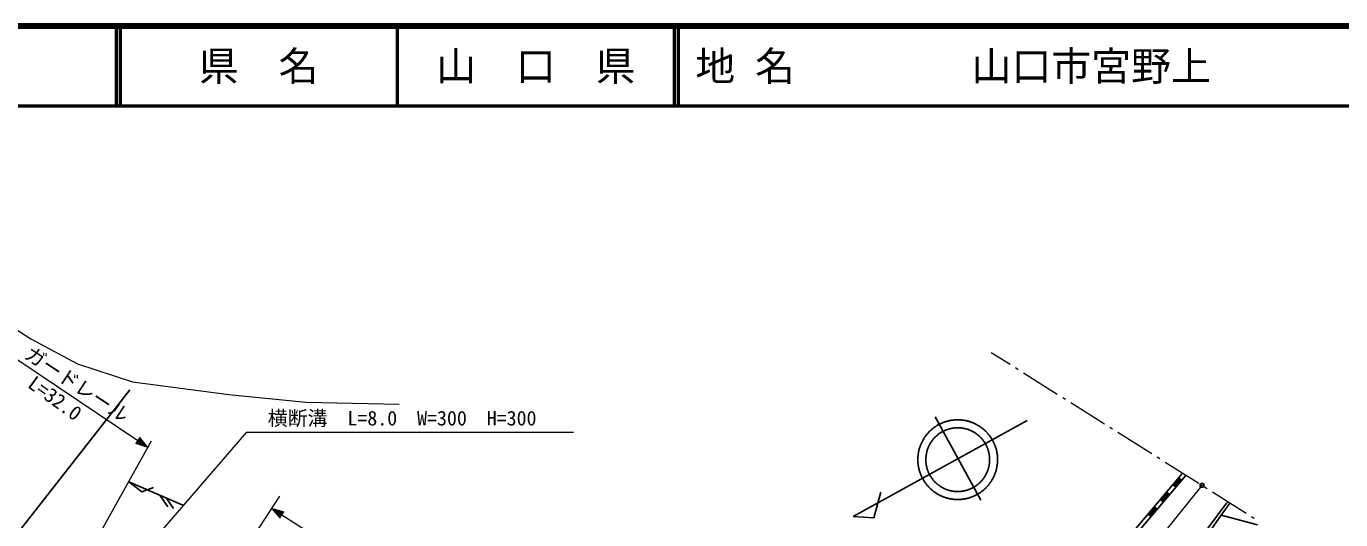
# Model space of a CAD drawing. Units: millimetres, scale not verified. Extents: x 40000 to 680000, y 20000 to 380000.
# Drawn here: x 286488 to 451313, y 318096 to 380000 of the extents above; entities that cross this region are included whole.
import ezdxf
from ezdxf.enums import TextEntityAlignment as Align

# ---------------------------------------------------------------- set-up
doc = ezdxf.new("R2010")
doc.units = ezdxf.units.MM
doc.header["$LTSCALE"] = 1000
doc.header["$PDMODE"] = 32
doc.header["$PDSIZE"] = 500
doc.linetypes.add('CHAIN', pattern=[18.5, 12, -1.5, 3.5, -1.5])
for name, color, linetype, lineweight in [('M-BGD', 7, 'Continuous', 25), ('M-BGD-HTXT', 7, 'Continuous', 13), ('M-BMK', 2, 'CHAIN', 13), ('M-BMK-SRVR', 3, 'Continuous', 25), ('M-STR-HTXT', 7, 'Continuous', 13), ('M-TTL', 2, 'Continuous', 140), ('M-TTL-LINE', 7, 'Continuous', 50)]:
    doc.layers.add(name, color=color, linetype=linetype, lineweight=lineweight)
doc.layers.add('M-OTRS', color=6, linetype='Continuous')
doc.layers.add('M-TTL-TXT', color=7, linetype='Continuous')
doc.styles.add('ＭＳ ゴシック', font='')
doc.styles.get('ＭＳ ゴシック').set_extended_font_data('MS Gothic')

msp = doc.modelspace()

# ---------------------------------------------------------------- linework, layer by layer
at = {"layer": 'M-BGD'}
for p, q in [((411981, 330554), (390166, 318512)), ((406181, 320545), (400458, 330989)), ((410743, 299417), (431477, 323941)), ((411125, 299094), (431859, 323619)), ((430317, 322414), (431092, 323331)), ((430394, 322350), (431168, 323266)), ((430470, 322285), (431245, 323201)), ((430546, 322220), (431321, 323137)), ((431397, 323072), (431016, 323395)), ((306137, 319932), (299342, 322854)), ((299342, 322854), (300994, 321615)), ((300994, 321615), (302439, 322128)), ((392751, 318335), (393645, 321557)), ((428768, 320581), (429543, 321498)), ((428844, 320517), (429619, 321433)), ((429848, 321240), (429466, 321562)), ((430241, 322479), (430623, 322156)), ((303249, 321173), (304229, 319726)), ((304010, 320846), (304958, 319516)), ((428691, 320646), (429073, 320323)), ((428920, 320452), (429695, 321369)), ((428997, 320388), (429772, 321304)), ((433350, 315271), (436991, 320181)), ((436314, 318657), (437414, 320181)), ((436991, 320181), (437160, 320351)), ((390166, 318512), (392751, 318335)), ((427142, 318813), (427524, 318490)), ((427218, 318749), (427993, 319665)), ((427295, 318684), (428069, 319600)), ((427371, 318619), (428146, 319536)), ((427447, 318555), (428222, 319471)), ((428298, 319407), (427917, 319730)), ((436314, 318657), (430482, 310350)), ((440886, 317472), (436314, 318657))]:
    msp.add_line(p, q, dxfattribs=at)
for points in [[(408285, 325632), (408284, 325719), (408282, 325807), (408278, 325894), (408273, 325981), (408266, 326069), (408258, 326156), (408248, 326243), (408236, 326330), (408223, 326416), (408209, 326502), (408193, 326588), (408175, 326674), (408156, 326760), (408136, 326845), (408114, 326929), (408090, 327014), (408066, 327098), (408039, 327181), (408011, 327264), (407982, 327346), (407951, 327428), (407919, 327510), (407886, 327591), (407851, 327671), (407814, 327750), (407776, 327829), (407737, 327908), (407697, 327985), (407655, 328062), (407612, 328138), (407567, 328213), (407521, 328288), (407474, 328362), (407426, 328435), (407376, 328507), (407325, 328578), (407273, 328648), (407220, 328717), (407165, 328786), (407109, 328853), (407052, 328920), (406994, 328985), (406935, 329049), (406874, 329113), (406813, 329175), (406750, 329236), (406687, 329296), (406622, 329355), (406557, 329413), (406490, 329470), (406422, 329525), (406354, 329580), (406284, 329633), (406214, 329685), (406142, 329735), (406070, 329785), (405997, 329833), (405923, 329879), (405848, 329925), (405773, 329969), (405696, 330012), (405619, 330054), (405542, 330094), (405463, 330132), (405384, 330170), (405304, 330206), (405224, 330241), (405143, 330274), (405061, 330306), (404979, 330336), (404897, 330365), (404814, 330392), (404730, 330418), (404646, 330443), (404562, 330466), (404477, 330488), (404392, 330508), (404306, 330526), (404220, 330543), (404134, 330559), (404048, 330573), (403961, 330586), (403875, 330597), (403788, 330606), (403700, 330614), (403613, 330621), (403526, 330626), (403438, 330629), (403351, 330631), (403263, 330632), (403176, 330631), (403088, 330628), (403001, 330624), (402914, 330618), (402826, 330611), (402739, 330602), (402652, 330592), (402566, 330580), (402479, 330566), (402393, 330551), (402307, 330535), (402221, 330517), (402136, 330498), (402051, 330477), (401966, 330455), (401882, 330431), (401798, 330406), (401715, 330379), (401632, 330351), (401550, 330321), (401468, 330290), (401387, 330257), (401306, 330223), (401226, 330188), (401147, 330151), (401068, 330113), (400990, 330074), (400913, 330033), (400836, 329991), (400760, 329947), (400685, 329902), (400611, 329856), (400537, 329809), (400464, 329760), (400392, 329710), (400322, 329659), (400252, 329606), (400182, 329553), (400114, 329498), (400047, 329442), (399981, 329384), (399916, 329326), (399852, 329266), (399789, 329206), (399727, 329144), (399666, 329081), (399606, 329017), (399547, 328952), (399490, 328886), (399433, 328820), (399378, 328752), (399324, 328683), (399271, 328613), (399220, 328542), (399169, 328471), (399120, 328398), (399073, 328325), (399026, 328251), (398981, 328176), (398937, 328100), (398894, 328024), (398853, 327946), (398813, 327868), (398775, 327790), (398738, 327711), (398702, 327631), (398668, 327550), (398635, 327469), (398604, 327387), (398574, 327305), (398545, 327223), (398518, 327139), (398492, 327056), (398468, 326972), (398445, 326887), (398424, 326802), (398404, 326717), (398386, 326631), (398369, 326545), (398354, 326459), (398340, 326373), (398328, 326286), (398318, 326199), (398308, 326112), (398301, 326025), (398295, 325938), (398290, 325850), (398287, 325763), (398285, 325675), (398285, 325588), (398287, 325500), (398290, 325413), (398295, 325326), (398301, 325238), (398308, 325151), (398318, 325064), (398328, 324977), (398340, 324891), (398354, 324804), (398369, 324718), (398386, 324632), (398404, 324547), (398424, 324461), (398445, 324376), (398468, 324292), (398492, 324208), (398518, 324124), (398545, 324041), (398574, 323958), (398604, 323876), (398635, 323794), (398668, 323713), (398702, 323633), (398738, 323553), (398775, 323474), (398813, 323395), (398853, 323317), (398894, 323240), (398937, 323163), (398981, 323088), (399026, 323013), (399073, 322939), (399120, 322865), (399169, 322793), (399220, 322721), (399271, 322650), (399324, 322581), (399378, 322512), (399433, 322444), (399490, 322377), (399547, 322311), (399606, 322246), (399666, 322182), (399727, 322119), (399789, 322058), (399852, 321997), (399916, 321938), (399981, 321879), (400047, 321822), (400114, 321766), (400182, 321711), (400252, 321657), (400322, 321605), (400392, 321553), (400464, 321503), (400537, 321455), (400611, 321407), (400685, 321361), (400760, 321316), (400836, 321273), (400913, 321231), (400990, 321190), (401068, 321150), (401147, 321112), (401226, 321075), (401306, 321040), (401387, 321006), (401468, 320974), (401550, 320942), (401632, 320913), (401715, 320885), (401798, 320858), (401882, 320833), (401966, 320809), (402051, 320786), (402136, 320766), (402221, 320746), (402307, 320728), (402393, 320712), (402479, 320697), (402566, 320684), (402652, 320672), (402739, 320662), (402826, 320653), (402914, 320646), (403001, 320640), (403088, 320636), (403176, 320633), (403263, 320632), (403351, 320632), (403438, 320634), (403526, 320638), (403613, 320642), (403700, 320649), (403788, 320657), (403875, 320667), (403961, 320678), (404048, 320690), (404134, 320704), (404220, 320720), (404306, 320737), (404392, 320756), (404477, 320776), (404562, 320797), (404646, 320820), (404730, 320845), (404814, 320871), (404897, 320899), (404979, 320927), (405061, 320958), (405143, 320990), (405224, 321023), (405304, 321057), (405384, 321094), (405463, 321131), (405542, 321170), (405619, 321210), (405696, 321251), (405773, 321294), (405848, 321339), (405923, 321384), (405997, 321431), (406070, 321479), (406142, 321528), (406214, 321579), (406284, 321631), (406354, 321684), (406422, 321738), (406490, 321794), (406557, 321850), (406622, 321908), (406687, 321967), (406750, 322027), (406813, 322088), (406874, 322151), (406935, 322214), (406994, 322278), (407052, 322344), (407109, 322410), (407165, 322478), (407220, 322546), (407273, 322615), (407325, 322686), (407376, 322757), (407426, 322829), (407474, 322902), (407521, 322976), (407567, 323050), (407612, 323125), (407655, 323202), (407697, 323278), (407737, 323356), (407776, 323434), (407814, 323513), (407851, 323593), (407886, 323673), (407919, 323754), (407951, 323835), (407982, 323917), (408011, 324000), (408039, 324082), (408066, 324166), (408090, 324250), (408114, 324334), (408136, 324419), (408156, 324504), (408175, 324589), (408193, 324675), (408209, 324761), (408223, 324847), (408236, 324934), (408248, 325021), (408258, 325108), (408266, 325195), (408273, 325282), (408278, 325369), (408282, 325457), (408284, 325544)], [(407285, 325632), (407285, 325702), (407283, 325772), (407280, 325842), (407275, 325912), (407270, 325981), (407263, 326051), (407255, 326121), (407246, 326190), (407236, 326259), (407224, 326328), (407211, 326397), (407197, 326466), (407182, 326534), (407166, 326602), (407148, 326670), (407129, 326737), (407109, 326804), (407088, 326871), (407066, 326937), (407043, 327003), (407018, 327069), (406992, 327134), (406965, 327199), (406937, 327263), (406908, 327327), (406878, 327390), (406847, 327452), (406814, 327514), (406781, 327576), (406746, 327637), (406711, 327697), (406674, 327757), (406636, 327816), (406598, 327874), (406558, 327932), (406517, 327989), (406475, 328045), (406433, 328100), (406389, 328155), (406344, 328209), (406299, 328262), (406252, 328314), (406205, 328366), (406157, 328417), (406107, 328466), (406057, 328515), (406007, 328563), (405955, 328611), (405902, 328657), (405849, 328702), (405795, 328747), (405740, 328790), (405684, 328832), (405628, 328874), (405571, 328914), (405513, 328954), (405454, 328992), (405395, 329030), (405336, 329066), (405275, 329102), (405214, 329136), (405152, 329169), (405090, 329201), (405027, 329232), (404964, 329262), (404900, 329291), (404836, 329319), (404771, 329345), (404706, 329371), (404640, 329395), (404574, 329418), (404508, 329440), (404441, 329461), (404374, 329481), (404306, 329499), (404239, 329516), (404170, 329533), (404102, 329547), (404033, 329561), (403964, 329574), (403895, 329585), (403826, 329595), (403757, 329604), (403687, 329611), (403617, 329618), (403548, 329623), (403478, 329627), (403408, 329630), (403338, 329631), (403268, 329632), (403198, 329631), (403128, 329629), (403058, 329625), (402988, 329621), (402918, 329615), (402849, 329608), (402779, 329600), (402710, 329590), (402640, 329579), (402571, 329568), (402503, 329554), (402434, 329540), (402366, 329525), (402298, 329508), (402230, 329490), (402163, 329471), (402096, 329451), (402029, 329429), (401963, 329407), (401897, 329383), (401832, 329358), (401767, 329332), (401702, 329305), (401638, 329277), (401574, 329247), (401511, 329217), (401449, 329185), (401387, 329153), (401326, 329119), (401265, 329084), (401205, 329048), (401145, 329011), (401087, 328973), (401028, 328934), (400971, 328894), (400914, 328853), (400858, 328811), (400803, 328768), (400748, 328724), (400695, 328680), (400642, 328634), (400590, 328587), (400538, 328539), (400488, 328491), (400438, 328442), (400390, 328391), (400342, 328340), (400295, 328288), (400249, 328235), (400204, 328182), (400159, 328128), (400116, 328073), (400074, 328017), (400033, 327960), (399993, 327903), (399953, 327845), (399915, 327786), (399878, 327727), (399842, 327667), (399807, 327606), (399773, 327545), (399740, 327483), (399708, 327421), (399677, 327358), (399647, 327295), (399619, 327231), (399591, 327166), (399565, 327102), (399540, 327036), (399516, 326971), (399493, 326904), (399471, 326838), (399451, 326771), (399431, 326704), (399413, 326636), (399396, 326568), (399381, 326500), (399366, 326431), (399353, 326363), (399340, 326294), (399329, 326225), (399320, 326155), (399311, 326086), (399304, 326016), (399298, 325946), (399293, 325877), (399289, 325807), (399287, 325737), (399285, 325667), (399285, 325597), (399287, 325527), (399289, 325457), (399293, 325387), (399298, 325317), (399304, 325247), (399311, 325178), (399320, 325108), (399329, 325039), (399340, 324970), (399353, 324901), (399366, 324832), (399381, 324764), (399396, 324695), (399413, 324627), (399431, 324560), (399451, 324493), (399471, 324426), (399493, 324359), (399516, 324293), (399540, 324227), (399565, 324162), (399591, 324097), (399619, 324033), (399647, 323969), (399677, 323905), (399708, 323842), (399740, 323780), (399773, 323718), (399807, 323657), (399842, 323596), (399878, 323537), (399915, 323477), (399953, 323419), (399993, 323361), (400033, 323303), (400074, 323247), (400116, 323191), (400159, 323136), (400204, 323081), (400249, 323028), (400295, 322975), (400342, 322923), (400390, 322872), (400438, 322822), (400488, 322773), (400538, 322724), (400590, 322676), (400642, 322630), (400695, 322584), (400748, 322539), (400803, 322495), (400858, 322452), (400914, 322410), (400971, 322369), (401028, 322329), (401087, 322290), (401145, 322252), (401205, 322215), (401265, 322179), (401326, 322145), (401387, 322111), (401449, 322078), (401511, 322046), (401574, 322016), (401638, 321987), (401702, 321958), (401767, 321931), (401832, 321905), (401897, 321880), (401963, 321857), (402029, 321834), (402096, 321813), (402163, 321792), (402230, 321773), (402298, 321755), (402366, 321739), (402434, 321723), (402503, 321709), (402571, 321696), (402640, 321684), (402710, 321673), (402779, 321664), (402849, 321656), (402918, 321649), (402988, 321643), (403058, 321638), (403128, 321635), (403198, 321633), (403268, 321632), (403338, 321632), (403408, 321634), (403478, 321636), (403548, 321640), (403617, 321646), (403687, 321652), (403757, 321660), (403826, 321668), (403895, 321679), (403964, 321690), (404033, 321702), (404102, 321716), (404170, 321731), (404239, 321747), (404306, 321764), (404374, 321783), (404441, 321802), (404508, 321823), (404574, 321845), (404640, 321868), (404706, 321893), (404771, 321918), (404836, 321945), (404900, 321972), (404964, 322001), (405027, 322031), (405090, 322062), (405152, 322094), (405214, 322128), (405275, 322162), (405336, 322197), (405395, 322234), (405454, 322271), (405513, 322309), (405571, 322349), (405628, 322389), (405684, 322431), (405740, 322473), (405795, 322517), (405849, 322561), (405902, 322607), (405955, 322653), (406007, 322700), (406057, 322748), (406107, 322797), (406157, 322847), (406205, 322898), (406252, 322949), (406299, 323001), (406344, 323055), (406389, 323109), (406433, 323163), (406475, 323219), (406517, 323275), (406558, 323332), (406598, 323389), (406636, 323448), (406674, 323507), (406711, 323566), (406746, 323627), (406781, 323688), (406814, 323749), (406847, 323811), (406878, 323874), (406908, 323937), (406937, 324001), (406965, 324065), (406992, 324129), (407018, 324194), (407043, 324260), (407066, 324326), (407088, 324392), (407109, 324459), (407129, 324526), (407148, 324594), (407166, 324661), (407182, 324729), (407197, 324798), (407211, 324866), (407224, 324935), (407236, 325004), (407246, 325073), (407255, 325143), (407263, 325212), (407270, 325282), (407275, 325352), (407280, 325422), (407283, 325492), (407285, 325562)]]:
    msp.add_lwpolyline(points, close=True, dxfattribs=at)
at = {"layer": 'M-BGD-HTXT'}
for p, q in [((407479, 339094), (409849, 337600)), ((410526, 337173), (410864, 336960)), ((411541, 336533), (415771, 333867)), ((416448, 333440), (416786, 333227)), ((417463, 332800), (421692, 330134)), ((422369, 329707), (422707, 329494)), ((423384, 329067), (427614, 326401)), ((428291, 325974), (428629, 325761)), ((429306, 325334), (433535, 322668)), ((434212, 322241), (434551, 322028)), ((435227, 321601), (439457, 318935)), ((440134, 318508), (440472, 318295))]:
    msp.add_line(p, q, dxfattribs=at)
at = {"layer": 'M-BMK'}
msp.add_line((404040, 285195), (433926, 322410), dxfattribs=at)
at = {"layer": 'M-BMK-SRVR'}
msp.add_line((281069, 310881), (299468, 334379), dxfattribs=at)
at = {"layer": 'M-OTRS'}
msp.add_point((433926, 322410), dxfattribs=at)
at = {"layer": 'M-STR-HTXT'}
for p, q in [((281245, 340937), (300462, 328033)), ((300713, 328406), (300211, 327659)), ((301707, 327196), (300462, 328033)), ((300512, 328107), (301508, 327438)), ((301309, 327680), (300562, 328182)), ((300612, 328257), (301110, 327922)), ((300911, 328164), (300662, 328331)), ((301707, 327196), (300713, 328406)), ((302134, 327964), (293990, 313328)), ((301707, 327196), (300211, 327659)), ((300510, 327566), (300261, 327734)), ((300311, 327808), (300809, 327474)), ((301109, 327381), (300361, 327883)), ((300412, 327958), (301408, 327289)), ((309358, 307342), (318274, 321034)), ((317273, 319496), (318300, 318313)), ((317273, 319496), (318781, 319074)), ((317273, 319496), (318540, 318693)), ((318492, 318617), (317478, 319259)), ((318588, 318769), (317574, 319411)), ((317683, 319023), (318444, 318541)), ((317876, 319327), (318636, 318845)), ((318396, 318465), (317889, 318786)), ((318094, 318550), (318348, 318389)), ((318685, 318921), (318178, 319242)), ((318300, 318313), (318781, 319074)), ((318479, 319158), (318733, 318998)), ((318540, 318693), (324441, 314959))]:
    msp.add_line(p, q, dxfattribs=at)
for points in [[(282046, 344000), (287068, 340793), (292928, 337656), (299794, 335375), (311891, 333796), (321550, 332829), (333253, 332586)], [(355113, 329054), (314057, 329054), (292313, 303814)]]:
    msp.add_lwpolyline(points, dxfattribs=at)
at = {"layer": 'M-TTL'}
msp.add_line((680000, 380000), (40000, 380000), dxfattribs=at)
at = {"layer": 'M-TTL-LINE'}
for p, q in [((297750, 380000), (297750, 370000)), ((298250, 380000), (298250, 370000)), ((333000, 380000), (333000, 370000)), ((367750, 380000), (367750, 370000)), ((368250, 380000), (368250, 370000)), ((40000, 370000), (680000, 370000))]:
    msp.add_line(p, q, dxfattribs=at)

# ---------------------------------------------------------------- texts
at = {"layer": 'M-STR-HTXT', "style": 'ＭＳ ゴシック'}
for s, rotation, p in [('ガードレール', 326.611, (292068, 333874)), ('L=32.0', 323.915, (289235, 332152))]:
    msp.add_text(s, height=1833, rotation=rotation, dxfattribs=at).set_placement(p, align=Align.BOTTOM_CENTER)
msp.add_text('横断溝\u3000L=8.0\u3000W=300\u3000H=300', height=1833, dxfattribs=at).set_placement((333614, 329371), align=Align.BOTTOM_CENTER)
at = {"layer": 'M-TTL-TXT', "style": 'ＭＳ ゴシック'}
for s, p in [('県\u3000名', (315625, 375000)), ('山\u3000口\u3000県', (350375, 375000))]:
    msp.add_text(s, height=3666, dxfattribs=at).set_placement(p, align=Align.MIDDLE_CENTER)
for s, p in [('地 名', (370380, 375000)), ('山口市宮野上', (405024, 375000))]:
    msp.add_text(s, height=3666, dxfattribs=at).set_placement(p, align=Align.MIDDLE_LEFT)

doc.saveas('drawing.dxf')
